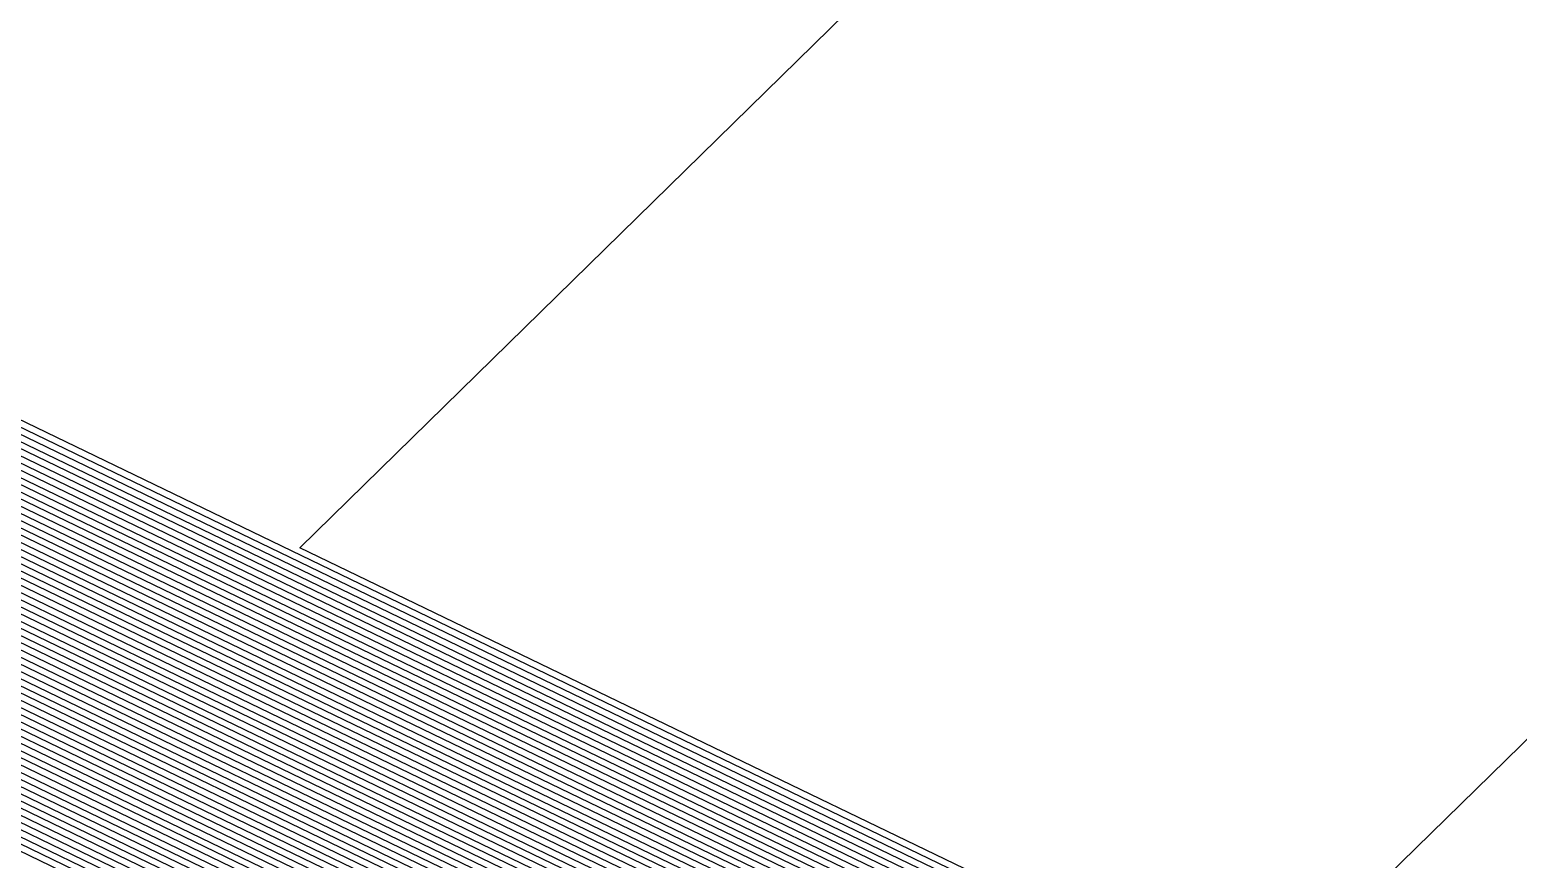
# Model space of a CAD drawing. Extents: x 7084 to 11035, y 13750 to 16729.
# Drawn here: x 8661.746 to 8662.264, y 15522.681 to 15522.97 of the extents above; entities that cross this region are included whole.
import ezdxf

# ---------------------------------------------------------------- set-up
doc = ezdxf.new("R2010")
doc.units = 0
doc.layers.add('Default', color=7, linetype='Continuous')

msp = doc.modelspace()

# ---------------------------------------------------------------- linework, layer by layer
at = {"layer": 'Default'}
for points in [[(8243.51722, 15253.66994), (8450.03969, 15361.71143), (8481.0156, 15359.86014), (8515.11257, 15430.48953), (8599.34399, 15443.44823), (8628.56994, 15484.85173), (8691.2036, 15454.61479), (8732.46874, 15443.85512), (8776.73253, 15471.51997), (8731.38931, 15526.46191), (8705.8166, 15501.4192), (8643.18294, 15531.65613), (8668.75566, 15556.69885), (8760.07078, 15742.88465), (8814.86944, 15781.85263), (8907.41836, 15803.77211), (8973.13005, 15909.46491), (9170.26511, 15773.23865)], [(8265.31646, 15250.11059), (8457.55811, 15350.68112), (8486.39207, 15348.95785), (8522.57989, 15423.91829), (8600.98681, 15435.98091), (8632.00491, 15479.92329), (8690.30752, 15451.77721), (8734.10307, 15440.35775), (8781.08115, 15469.71902), (8732.95745, 15528.03005), (8705.8166, 15501.4517), (8647.51399, 15529.59778), (8674.65484, 15556.17613), (8759.65563, 15729.48738), (8817.81458, 15770.84491), (8916.03867, 15794.10851), (8977.20646, 15892.49276), (9160.70984, 15765.68641)], [(8266.99332, 15249.83679), (8458.13645, 15349.83263), (8486.80565, 15348.11921), (8523.1543, 15423.41281), (8601.11318, 15435.4065), (8632.26914, 15479.54418), (8690.23859, 15451.55894), (8734.22879, 15440.08872), (8781.41566, 15469.58049), (8733.07808, 15528.15068), (8705.8166, 15501.4542), (8647.84715, 15529.43945), (8675.10863, 15556.13592), (8759.62369, 15728.45682), (8818.04113, 15769.99817), (8916.70177, 15793.36515), (8977.52003, 15891.18721), (9159.97482, 15765.10546), (9284.59874, 15761.21092)], [(8268.67018, 15249.56299), (8458.71479, 15348.98415), (8487.21923, 15347.28057), (8523.72871, 15422.90733), (8601.23955, 15434.83209), (8632.53337, 15479.16507), (8690.16966, 15451.34066), (8734.35451, 15439.81969), (8781.75017, 15469.44196), (8733.1987, 15528.2713), (8705.8166, 15501.4567), (8648.18031, 15529.28111), (8675.56241, 15556.09571), (8759.59175, 15727.42626), (8818.26768, 15769.15142), (8917.36487, 15792.6218), (8977.8336, 15889.88166), (9159.2398, 15764.52452), (9284.41515, 15760.61275)], [(8280.40823, 15247.64642), (8462.76318, 15343.04475), (8490.11425, 15341.41011), (8527.74958, 15419.36896), (8602.12414, 15430.81122), (8634.38297, 15476.5113), (8689.68716, 15449.81273), (8735.23453, 15437.93649), (8784.09173, 15468.47222), (8734.04308, 15529.11568), (8705.8166, 15501.4742), (8650.51241, 15528.17277), (8678.7389, 15555.81425), (8759.36821, 15720.21235), (8819.85352, 15763.22419), (8922.00658, 15787.41832), (8980.0286, 15880.74282), (9154.09466, 15760.45793), (9283.13004, 15756.42553), (9355.7124, 15730.88729), (9429.63896, 15702.66081), (9663.79923, 15764.87711)], [(8303.88433, 15243.81327), (8470.85994, 15331.16596), (8495.9043, 15329.66918), (8535.79132, 15412.29224), (8603.89332, 15422.76948), (8638.08217, 15471.20376), (8688.72215, 15446.75688), (8736.99458, 15434.17009), (8788.77486, 15466.53274), (8735.73185, 15530.80445), (8705.8166, 15501.5092), (8655.17662, 15525.95608), (8685.09187, 15555.25133), (8758.92112, 15705.78453), (8823.02521, 15751.36972), (8931.28999, 15777.01137), (8984.41858, 15862.46512), (9143.80438, 15752.32475), (9280.55982, 15748.05109), (9357.48471, 15720.98492)], [(8310.59179, 15242.71808), (8473.17331, 15327.77202), (8497.5586, 15326.31462), (8538.08896, 15410.27031), (8604.3988, 15420.47184), (8639.13908, 15469.68732), (8688.44643, 15445.88377), (8737.49745, 15433.09397), (8790.1129, 15465.9786), (8736.21435, 15531.28695), (8705.8166, 15501.5192), (8656.50925, 15525.32274), (8686.90701, 15555.0905), (8758.79338, 15701.6623), (8823.93141, 15747.98273), (8933.94239, 15774.03796), (8985.67287, 15857.24293), (9140.8643, 15750.00098), (9279.82548, 15745.65839), (9357.99109, 15718.15568)], [(9969.76538, 15539.12562), (9864.44442, 15676.68865), (9641.53328, 15737.21421), (9439.81691, 15683.61823), (9358.62406, 15714.61912), (9278.90754, 15742.66752), (9137.1892, 15747.09627), (8987.24072, 15850.71518), (8937.25789, 15770.32119), (8825.06416, 15743.74899), (8758.63371, 15696.5095), (8689.17592, 15554.88945), (8658.17504, 15524.53107), (8705.8166, 15501.5317), (8736.81748, 15531.89008), (8791.78544, 15465.28593), (8738.12604, 15431.74883), (8688.10178, 15444.7924), (8640.46022, 15467.79177), (8605.03065, 15417.59979), (8540.96101, 15407.74291), (8499.62647, 15322.12143), (8476.06501, 15323.52959), (8318.97611, 15241.3491)], [(8324.0067, 15240.52771), (8477.80003, 15320.98414), (8500.8672, 15319.60552), (8542.68424, 15406.22647), (8605.40977, 15415.87657), (8641.25291, 15466.65444), (8687.895, 15444.13757), (8738.50319, 15430.94174), (8792.78897, 15464.87033), (8737.17936, 15532.25196), (8705.8166, 15501.5392), (8659.17452, 15524.05607), (8690.53728, 15554.76883), (8758.5379, 15693.41783), (8825.74381, 15741.20875), (8939.24719, 15768.09113), (8988.18143, 15846.79853), (9134.98414, 15745.35345), (9278.35678, 15740.87299)], [(8334.06789, 15238.88493), (8481.27007, 15315.89322), (8503.34865, 15314.57369), (8546.13069, 15403.19359), (8606.16799, 15412.43011), (8642.83828, 15464.37977), (8687.48142, 15442.82792), (8739.25749, 15429.32757), (8794.79603, 15464.03912), (8737.90312, 15532.97572), (8705.8166, 15501.5542), (8661.17346, 15523.10606), (8693.25998, 15554.52757), (8758.34629, 15687.23447), (8827.1031, 15736.12827), (8943.2258, 15763.631), (8990.06285, 15838.96523), (9130.57401, 15741.86779), (9277.25526, 15737.28395), (9359.7634, 15708.25331)], [(8600.22858, 15439.42736), (8630.41954, 15482.19796), (8690.72109, 15453.08687), (8733.34876, 15441.97192), (8779.0741, 15470.55023), (8732.23369, 15527.30629), (8705.8166, 15501.4367), (8645.51505, 15530.54779), (8671.93214, 15556.41738), (8759.84723, 15735.67073), (8816.45529, 15775.9254)], [(8779.40861, 15470.41169), (8732.35432, 15527.42692), (8705.8166, 15501.4392), (8645.84821, 15530.38946), (8672.38593, 15556.37718), (8759.8153, 15734.64018), (8816.68183, 15775.07865)], [(8816.90838, 15774.2319), (8759.78336, 15733.60962), (8672.83971, 15556.33697), (8646.18136, 15530.23112), (8705.8166, 15501.4417), (8732.47495, 15527.54755), (8779.74311, 15470.27316), (8733.6002, 15441.43386), (8690.58324, 15452.65031), (8630.948, 15481.43973), (8600.48133, 15438.27855), (8520.28225, 15425.94021), (8484.73777, 15352.3124), (8455.24475, 15354.07506), (8258.609, 15251.20577)], [(8780.07762, 15470.13463), (8732.59557, 15527.66817), (8705.8166, 15501.4442), (8646.51452, 15530.07279), (8673.29349, 15556.29676), (8759.75143, 15732.57906), (8817.13493, 15773.38516)], [(8780.41213, 15469.99609), (8732.7162, 15527.7888), (8705.8166, 15501.4467), (8646.84768, 15529.91445), (8673.74728, 15556.25655), (8759.71949, 15731.5485), (8817.36148, 15772.53841)], [(8263.63959, 15250.38438), (8456.97977, 15351.5296), (8485.9785, 15349.79649), (8522.00548, 15424.42377), (8600.86044, 15436.55532), (8631.74068, 15480.3024), (8690.37645, 15451.99549), (8733.97735, 15440.62678), (8780.74664, 15469.85756), (8732.83682, 15527.90942), (8705.8166, 15501.4492), (8647.18084, 15529.75612), (8674.20106, 15556.21634), (8759.68756, 15730.51794), (8817.58803, 15771.69166)], [(8601.36592, 15434.25768), (8632.7976, 15478.78596), (8690.10073, 15451.12239), (8734.48022, 15439.55066), (8782.08468, 15469.30342), (8733.31933, 15528.39193), (8705.8166, 15501.4592), (8648.51347, 15529.12278), (8676.0162, 15556.05551), (8759.55982, 15726.39571), (8818.49423, 15768.30467)], [(8734.60594, 15439.28163), (8782.41919, 15469.16489), (8733.43995, 15528.51255), (8705.8166, 15501.4617), (8648.84662, 15528.96444), (8676.46998, 15556.0153), (8759.52788, 15725.36515), (8818.72078, 15767.45792)], [(8273.70078, 15248.7416), (8460.44982, 15346.43869), (8488.45995, 15344.76466), (8525.45194, 15421.39089), (8601.61866, 15433.10886), (8633.32605, 15478.02774), (8689.96287, 15450.68584), (8734.73166, 15439.0126), (8782.7537, 15469.02635), (8733.56058, 15528.63318), (8705.8166, 15501.4642), (8649.17978, 15528.80611), (8676.92376, 15555.97509), (8759.49595, 15724.33459), (8818.94733, 15766.61118)], [(8329.0373, 15239.70632), (8479.53505, 15318.43868), (8502.10793, 15317.08961), (8544.40746, 15404.71003), (8605.78888, 15414.15334), (8642.0456, 15465.5171), (8687.68821, 15443.48274), (8738.88034, 15430.13466), (8793.7925, 15464.45473), (8737.54124, 15532.61384), (8705.8166, 15501.5467), (8660.17399, 15523.58106), (8691.89863, 15554.6482), (8758.4421, 15690.32615), (8826.42345, 15738.66851), (8941.2365, 15765.86106)], [(8819.17388, 15765.76443), (8759.46401, 15723.30403), (8677.37755, 15555.93488), (8649.51294, 15528.64777), (8705.8166, 15501.4667), (8733.68121, 15528.75381), (8783.08821, 15468.88782), (8734.85738, 15438.74358), (8689.89394, 15450.46756), (8633.59028, 15477.64863), (8601.74503, 15432.53445), (8526.02635, 15420.8854), (8488.87353, 15343.92602), (8461.02816, 15345.59021), (8275.37764, 15248.46781)], [(8633.85451, 15477.26952), (8689.82501, 15450.24928), (8734.98309, 15438.47455), (8783.42272, 15468.74928), (8733.80183, 15528.87443), (8705.8166, 15501.4692), (8649.8461, 15528.48944), (8677.83133, 15555.89467), (8759.43208, 15722.27347), (8819.40043, 15764.91768)], [(8278.73137, 15247.92022), (8462.18484, 15343.89324), (8489.70068, 15342.24875), (8527.17517, 15419.87444), (8601.99777, 15431.38563), (8634.11874, 15476.89041), (8689.75608, 15450.03101), (8735.10881, 15438.20552), (8783.75722, 15468.61075), (8733.92246, 15528.99506), (8705.8166, 15501.4717), (8650.17926, 15528.3311), (8678.28511, 15555.85446), (8759.40015, 15721.24291), (8819.62698, 15764.07093)], [(8490.52782, 15340.57147), (8528.32399, 15418.86348), (8602.25051, 15430.23681), (8634.6472, 15476.13219), (8689.61823, 15449.59446), (8735.36025, 15437.66746), (8784.42624, 15468.33368), (8734.16371, 15529.23631), (8705.8166, 15501.4767), (8650.84557, 15528.01443), (8679.19268, 15555.77404), (8759.33627, 15719.18179), (8820.08007, 15762.37744)], [(8337.42162, 15238.33734), (8482.42675, 15314.19625), (8504.1758, 15312.89642), (8547.27951, 15402.18263), (8606.42073, 15411.28129), (8643.36674, 15463.62155), (8687.34356, 15442.39137), (8739.50893, 15428.78951), (8795.46504, 15463.76206), (8738.14437, 15533.21697), (8705.8166, 15501.5592), (8661.83978, 15522.78939), (8694.16755, 15554.44716), (8758.28242, 15685.17336), (8827.5562, 15734.43477), (8944.552, 15762.1443)], [(8490.9414, 15339.73283), (8528.8984, 15418.358), (8602.37688, 15429.6624), (8634.91143, 15475.75308), (8689.5493, 15449.37618), (8735.48596, 15437.39843), (8784.76075, 15468.19515), (8734.28434, 15529.35694), (8705.8166, 15501.4792), (8651.17873, 15527.8561), (8679.64646, 15555.73384), (8759.30434, 15718.15123), (8820.30662, 15761.53069)], [(8339.09848, 15238.06354), (8483.00509, 15313.34777), (8504.58937, 15312.05778), (8547.85392, 15401.67715), (8606.5471, 15410.70688), (8643.63097, 15463.24244), (8687.27463, 15442.17309), (8739.63465, 15428.52049), (8795.79955, 15463.62352), (8738.26499, 15533.33759), (8705.8166, 15501.5617), (8662.17293, 15522.63105), (8694.62133, 15554.40695), (8758.25049, 15684.1428), (8827.78275, 15733.58802), (8945.2151, 15761.40094)], [(8285.43883, 15246.82503), (8464.4982, 15340.4993), (8491.35498, 15338.89419), (8529.47281, 15417.85252), (8602.50325, 15429.08799), (8635.17565, 15475.37397), (8689.48037, 15449.15791), (8735.61168, 15437.1294), (8785.09526, 15468.05661), (8734.40496, 15529.47756), (8705.8166, 15501.4817), (8651.51189, 15527.69776), (8680.10025, 15555.69363), (8759.2724, 15717.12068), (8820.53317, 15760.68394)], [(8287.11569, 15246.55123), (8465.07654, 15339.65081), (8491.76855, 15338.05556), (8530.04722, 15417.34704), (8602.62962, 15428.51358), (8635.43988, 15474.99486), (8689.41144, 15448.93963), (8735.7374, 15436.86038), (8785.42977, 15467.91808), (8734.52559, 15529.59819), (8705.8166, 15501.4842), (8651.84504, 15527.53943), (8680.55403, 15555.65342), (8759.24047, 15716.09012), (8820.75972, 15759.8372)], [(8820.98627, 15758.99045), (8759.20853, 15715.05956), (8681.00782, 15555.61321), (8652.1782, 15527.38109), (8705.8166, 15501.4867), (8734.64621, 15529.71881), (8785.76428, 15467.77955), (8735.86312, 15436.59135), (8689.34251, 15448.72136), (8635.70411, 15474.61575), (8602.75599, 15427.93917), (8530.62163, 15416.84156), (8492.18213, 15337.21692), (8465.65488, 15338.80233), (8288.79256, 15246.27744)], [(8290.46942, 15246.00364), (8466.23322, 15337.95384), (8492.5957, 15336.37828), (8531.19604, 15416.33608), (8602.88236, 15427.36476), (8635.96834, 15474.23664), (8689.27358, 15448.50308), (8735.98884, 15436.32232), (8786.09879, 15467.64101), (8734.76684, 15529.83944), (8705.8166, 15501.4892), (8652.51136, 15527.22276), (8681.4616, 15555.573), (8759.1766, 15714.029), (8821.21282, 15758.1437)], [(8493.00928, 15335.53964), (8531.77045, 15415.8306), (8603.00873, 15426.79035), (8636.23257, 15473.85753), (8689.20465, 15448.2848), (8736.11455, 15436.05329), (8786.4333, 15467.50248), (8734.88747, 15529.96007), (8705.8166, 15501.4917), (8652.84452, 15527.06443), (8681.91538, 15555.53279), (8759.14466, 15712.99844), (8821.43937, 15757.29695)], [(8494.25, 15333.02373), (8533.49368, 15414.31416), (8603.38784, 15425.06712), (8637.02525, 15472.7202), (8688.99786, 15447.62998), (8736.49171, 15435.2462), (8787.43682, 15467.08688), (8735.24934, 15530.32194), (8705.8166, 15501.4992), (8653.84399, 15526.58942), (8683.27673, 15555.41217), (8759.04886, 15709.90677), (8822.11902, 15754.75671)], [(8298.85374, 15244.63466), (8469.12492, 15333.71141), (8494.66358, 15332.18509), (8534.06809, 15413.80868), (8603.51421, 15424.49271), (8637.28948, 15472.34109), (8688.92893, 15447.4117), (8736.61742, 15434.97717), (8787.77133, 15466.94834), (8735.36997, 15530.44257), (8705.8166, 15501.5017), (8654.17715, 15526.43109), (8683.73052, 15555.37196), (8759.01692, 15708.87621), (8822.34557, 15753.90996)], [(8822.79866, 15752.21647), (8758.95305, 15706.81509), (8684.63809, 15555.29154), (8654.84346, 15526.11442), (8705.8166, 15501.5067), (8735.61122, 15530.68382), (8788.44035, 15466.67127), (8736.86886, 15434.43912), (8688.79108, 15446.97515), (8637.81794, 15471.58287), (8603.76695, 15423.34389), (8535.21691, 15412.79772), (8495.49072, 15330.50781), (8470.2816, 15332.01444), (8302.20747, 15244.08706)], [(8823.25176, 15750.52297), (8758.88918, 15704.75397), (8685.54565, 15555.21112), (8655.50978, 15525.79775), (8705.8166, 15501.5117), (8735.85247, 15530.92507), (8789.10937, 15466.3942), (8737.12029, 15433.90106), (8688.65322, 15446.5386), (8638.3464, 15470.82465), (8604.01969, 15422.19507), (8536.36573, 15411.78676), (8496.31788, 15328.83054), (8471.43828, 15330.31747), (8305.5612, 15243.53947)], [(8823.47831, 15749.67623), (8758.85725, 15703.72341), (8685.99944, 15555.17091), (8655.84294, 15525.63941), (8705.8166, 15501.5142), (8735.9731, 15531.0457), (8789.44388, 15466.25567), (8737.24601, 15433.63203), (8688.58429, 15446.32033), (8638.61063, 15470.44554), (8604.14606, 15421.62066), (8536.94014, 15411.28128), (8496.73145, 15327.9919), (8472.01663, 15329.46899), (8307.23806, 15243.26568)], [(8308.91493, 15242.99188), (8472.59497, 15328.6205), (8497.14502, 15327.15326), (8537.51455, 15410.77579), (8604.27243, 15421.04625), (8638.87485, 15470.06643), (8688.51536, 15446.10205), (8737.37173, 15433.363), (8789.77839, 15466.11714), (8736.09373, 15531.16633), (8705.8166, 15501.5167), (8656.1761, 15525.48108), (8686.45322, 15555.1307), (8758.82532, 15702.69285), (8823.70486, 15748.82948)], [(8235.1329, 15255.03892), (8447.14798, 15365.95385), (8478.94772, 15364.05333), (8512.24052, 15433.01694), (8598.71214, 15446.32028), (8627.2488, 15486.74728), (8691.54825, 15455.70617), (8731.84015, 15445.20026), (8775.05999, 15472.21264), (8730.78618, 15525.85878), (8705.8166, 15501.4067), (8641.51715, 15532.44781), (8666.48674, 15556.89989), (8760.23046, 15748.03744)], [(8312.26866, 15242.44429), (8473.75165, 15326.92353), (8497.97218, 15325.47599), (8538.66337, 15409.76483), (8604.52517, 15419.89743), (8639.40331, 15469.30821), (8688.3775, 15445.6655), (8737.62316, 15432.82494), (8790.44741, 15465.84007), (8736.33498, 15531.40758), (8705.8166, 15501.5217), (8656.84241, 15525.16441), (8687.36079, 15555.05029), (8758.76145, 15700.63174), (8824.15796, 15747.13598)], [(8479.3613, 15363.2147), (8512.81493, 15432.51146), (8598.83851, 15445.74587), (8627.51303, 15486.36817), (8691.47932, 15455.4879), (8731.96587, 15444.93124), (8775.3945, 15472.0741), (8730.90681, 15525.97941), (8705.8166, 15501.4092), (8641.85031, 15532.28947), (8666.94052, 15556.85968), (8760.19852, 15747.00688)], [(8824.38451, 15746.28924), (8758.72951, 15699.60118), (8687.81457, 15555.01008), (8657.17557, 15525.00607), (8705.8166, 15501.5242), (8736.4556, 15531.5282), (8790.78192, 15465.70153), (8737.74888, 15432.55592), (8688.30857, 15445.44722), (8639.66754, 15468.9291), (8604.65154, 15419.32302), (8539.23778, 15409.25935), (8498.38575, 15324.63735), (8474.32999, 15326.07505)], [(8448.30466, 15364.25688), (8479.77487, 15362.37606), (8513.38934, 15432.00598), (8598.96488, 15445.17146), (8627.77726, 15485.98906), (8691.41039, 15455.26962), (8732.09159, 15444.66221), (8775.72901, 15471.93557), (8731.02743, 15526.10003), (8705.8166, 15501.4117), (8642.18347, 15532.13114), (8667.3943, 15556.81947), (8760.16659, 15745.97632)], [(8315.62238, 15241.89669), (8474.90833, 15325.22656), (8498.79932, 15323.79871), (8539.81219, 15408.75387), (8604.77791, 15418.74861), (8639.93177, 15468.54999), (8688.23964, 15445.22895), (8737.8746, 15432.28689), (8791.11643, 15465.563), (8736.57623, 15531.64883), (8705.8166, 15501.5267), (8657.50873, 15524.84774), (8688.26836, 15554.96987), (8758.69758, 15698.57062), (8824.61106, 15745.44249)], [(8599.09125, 15444.59705), (8628.04148, 15485.60995), (8691.34146, 15455.05134), (8732.21731, 15444.39318), (8776.06351, 15471.79704), (8731.14806, 15526.22066), (8705.8166, 15501.4142), (8642.51663, 15531.9728), (8667.84809, 15556.77926), (8760.13465, 15744.94576)], [(8317.29925, 15241.6229), (8475.48667, 15324.37808), (8499.2129, 15322.96007), (8540.3866, 15408.24839), (8604.90428, 15418.1742), (8640.196, 15468.17088), (8688.17071, 15445.01067), (8738.00032, 15432.01786), (8791.45093, 15465.42447), (8736.69686, 15531.76946), (8705.8166, 15501.5292), (8657.84188, 15524.6894), (8688.72214, 15554.92966), (8758.66564, 15697.54006), (8824.83761, 15744.59574)], [(8599.21762, 15444.02264), (8628.30571, 15485.23084), (8691.27253, 15454.83307), (8732.34302, 15444.12415), (8776.39802, 15471.6585), (8731.26869, 15526.34129), (8705.8166, 15501.4167), (8642.84979, 15531.81447), (8668.30187, 15556.73905), (8760.10272, 15743.9152)], [(8320.65298, 15241.0753), (8476.64335, 15322.68111), (8500.04005, 15321.2828), (8541.53542, 15407.23743), (8605.15702, 15417.02538), (8640.72445, 15467.41266), (8688.03285, 15444.57412), (8738.25175, 15431.4798), (8792.11995, 15465.1474), (8736.93811, 15532.01071), (8705.8166, 15501.5342), (8658.5082, 15524.37273), (8689.62971, 15554.84924), (8758.60177, 15695.47894), (8825.29071, 15742.90224)], [(8825.51726, 15742.0555), (8758.56984, 15694.44838), (8690.08349, 15554.80903), (8658.84136, 15524.2144), (8705.8166, 15501.5367), (8737.05873, 15532.13133), (8792.45446, 15465.00886), (8738.37747, 15431.21077), (8687.96392, 15444.35585), (8640.98868, 15467.03355), (8605.28339, 15416.45097), (8542.10983, 15406.73195), (8500.45363, 15320.44416), (8477.22169, 15321.83262), (8322.32984, 15240.80151)], [(8245.19409, 15253.39615), (8450.61803, 15360.86294), (8481.42918, 15359.02151), (8515.68698, 15429.98405), (8599.47036, 15442.87382), (8628.83417, 15484.47262), (8691.13467, 15454.39652), (8732.59446, 15443.58609), (8777.06704, 15471.38143), (8731.50994, 15526.58254), (8705.8166, 15501.4217), (8643.5161, 15531.4978), (8669.20944, 15556.65864), (8760.03884, 15741.85409)], [(8246.87095, 15253.12235), (8451.19637, 15360.01446), (8481.84275, 15358.18287), (8516.26139, 15429.47857), (8599.59673, 15442.29941), (8629.0984, 15484.09351), (8691.06574, 15454.17824), (8732.72018, 15443.31706), (8777.40155, 15471.2429), (8731.63056, 15526.70316), (8705.8166, 15501.4242), (8643.84926, 15531.33946), (8669.66322, 15556.61843), (8760.00691, 15740.82353)], [(8825.97035, 15740.362), (8758.50597, 15692.38727), (8690.99106, 15554.72862), (8659.50767, 15523.89773), (8705.8166, 15501.5417), (8737.29999, 15532.37259), (8793.12348, 15464.7318), (8738.62891, 15430.67272), (8687.82607, 15443.91929), (8641.51714, 15466.27532), (8605.53614, 15415.30216), (8543.25864, 15405.72099), (8501.28078, 15318.76688), (8478.37837, 15320.13565), (8325.68357, 15240.25391)], [(8759.97497, 15739.79297), (8670.11701, 15556.57822), (8644.18242, 15531.18113), (8705.8166, 15501.4267), (8731.75119, 15526.82379), (8777.73606, 15471.10436), (8732.84589, 15443.04803), (8690.99681, 15453.95997), (8629.36263, 15483.7144), (8599.7231, 15441.725), (8516.8358, 15428.97309), (8482.25633, 15357.34423), (8451.77471, 15359.16597), (8248.54781, 15252.84855)], [(8826.1969, 15739.51526), (8758.47403, 15691.35671), (8691.44484, 15554.68841), (8659.84083, 15523.7394), (8705.8166, 15501.5442), (8737.42061, 15532.49321), (8793.45799, 15464.59326), (8738.75462, 15430.40369), (8687.75714, 15443.70102), (8641.78137, 15465.89621), (8605.66251, 15414.72775), (8543.83305, 15405.21551), (8501.69435, 15317.92824), (8478.95671, 15319.28716), (8327.36043, 15239.98012)], [(8250.22468, 15252.57476), (8452.35305, 15358.31749), (8482.6699, 15356.50559), (8517.41021, 15428.46761), (8599.84947, 15441.15059), (8629.62686, 15483.33529), (8690.92788, 15453.74169), (8732.97161, 15442.77901), (8778.07057, 15470.96583), (8731.87182, 15526.94442), (8705.8166, 15501.4292), (8644.51557, 15531.02279), (8670.57079, 15556.53801), (8759.94304, 15738.76241)], [(8826.65, 15737.82176), (8758.41016, 15689.29559), (8692.35241, 15554.60799), (8660.50715, 15523.42273), (8705.8166, 15501.5492), (8737.66186, 15532.73446), (8794.12701, 15464.31619), (8739.00606, 15429.86563), (8687.61928, 15443.26447), (8642.30982, 15465.13799), (8605.91525, 15413.57893), (8544.98187, 15404.20455), (8502.5215, 15316.25097), (8480.11339, 15317.59019), (8330.71416, 15239.43252)], [(8759.9111, 15737.73185), (8671.02457, 15556.4978), (8644.84873, 15530.86446), (8705.8166, 15501.4317), (8731.99244, 15527.06504), (8778.40508, 15470.8273), (8733.09733, 15442.50998), (8690.85895, 15453.52342), (8629.89108, 15482.95618), (8599.97584, 15440.57618), (8517.98462, 15427.96213), (8483.08348, 15355.66695), (8452.93139, 15357.469), (8251.90154, 15252.30096)], [(8826.87655, 15736.97501), (8758.37823, 15688.26503), (8692.80619, 15554.56778), (8660.8403, 15523.26439), (8705.8166, 15501.5517), (8737.78249, 15532.85509), (8794.46152, 15464.17766), (8739.13178, 15429.5966), (8687.55035, 15443.04619), (8642.57405, 15464.75888), (8606.04162, 15413.00452), (8545.55628, 15403.69907), (8502.93508, 15315.41233), (8480.69173, 15316.74171), (8332.39103, 15239.15873)], [(8335.74475, 15238.61113), (8481.84841, 15315.04474), (8503.76223, 15313.73505), (8546.7051, 15402.68811), (8606.29436, 15411.8557), (8643.10251, 15464.00066), (8687.41249, 15442.60964), (8739.38321, 15429.05854), (8795.13053, 15463.90059), (8738.02374, 15533.09634), (8705.8166, 15501.5567), (8661.50662, 15522.94772), (8693.71376, 15554.48736), (8758.31436, 15686.20391)], [(8671.47836, 15556.45759), (8645.18189, 15530.70612), (8705.8166, 15501.4342), (8732.11307, 15527.18567), (8778.73959, 15470.68876), (8733.22305, 15442.24095), (8690.79002, 15453.30514), (8630.15531, 15482.57707), (8600.10221, 15440.00177), (8518.55903, 15427.45665), (8483.49705, 15354.82832), (8453.50973, 15356.62052), (8253.57841, 15252.02716)], [(8682.36917, 15555.49258), (8653.17768, 15526.90609), (8705.8166, 15501.4942), (8735.00809, 15530.08069), (8786.76781, 15467.36394), (8736.24027, 15435.78426), (8689.13572, 15448.06653), (8636.4968, 15473.47842), (8603.1351, 15426.21594), (8532.34486, 15415.32512), (8493.42285, 15334.701), (8467.3899, 15336.25687), (8293.82315, 15245.45605)], [(8295.50001, 15245.18225), (8467.96824, 15335.40838), (8493.83642, 15333.86237), (8532.91927, 15414.81964), (8603.26147, 15425.64153), (8636.76103, 15473.09931), (8689.06679, 15447.84825), (8736.36599, 15435.51523), (8787.10232, 15467.22541), (8735.12872, 15530.20132), (8705.8166, 15501.4967), (8653.51083, 15526.74776), (8682.82295, 15555.45237)], [(8300.53061, 15244.36086), (8469.70326, 15332.86293), (8495.07715, 15331.34645), (8534.6425, 15413.3032), (8603.64058, 15423.9183), (8637.55371, 15471.96198), (8688.86, 15447.19343), (8736.74314, 15434.70815), (8788.10584, 15466.80981), (8735.4906, 15530.5632), (8705.8166, 15501.5042), (8654.51031, 15526.27275), (8684.1843, 15555.33175)]]:
    msp.add_lwpolyline(points, dxfattribs=at)

doc.saveas('drawing.dxf')
